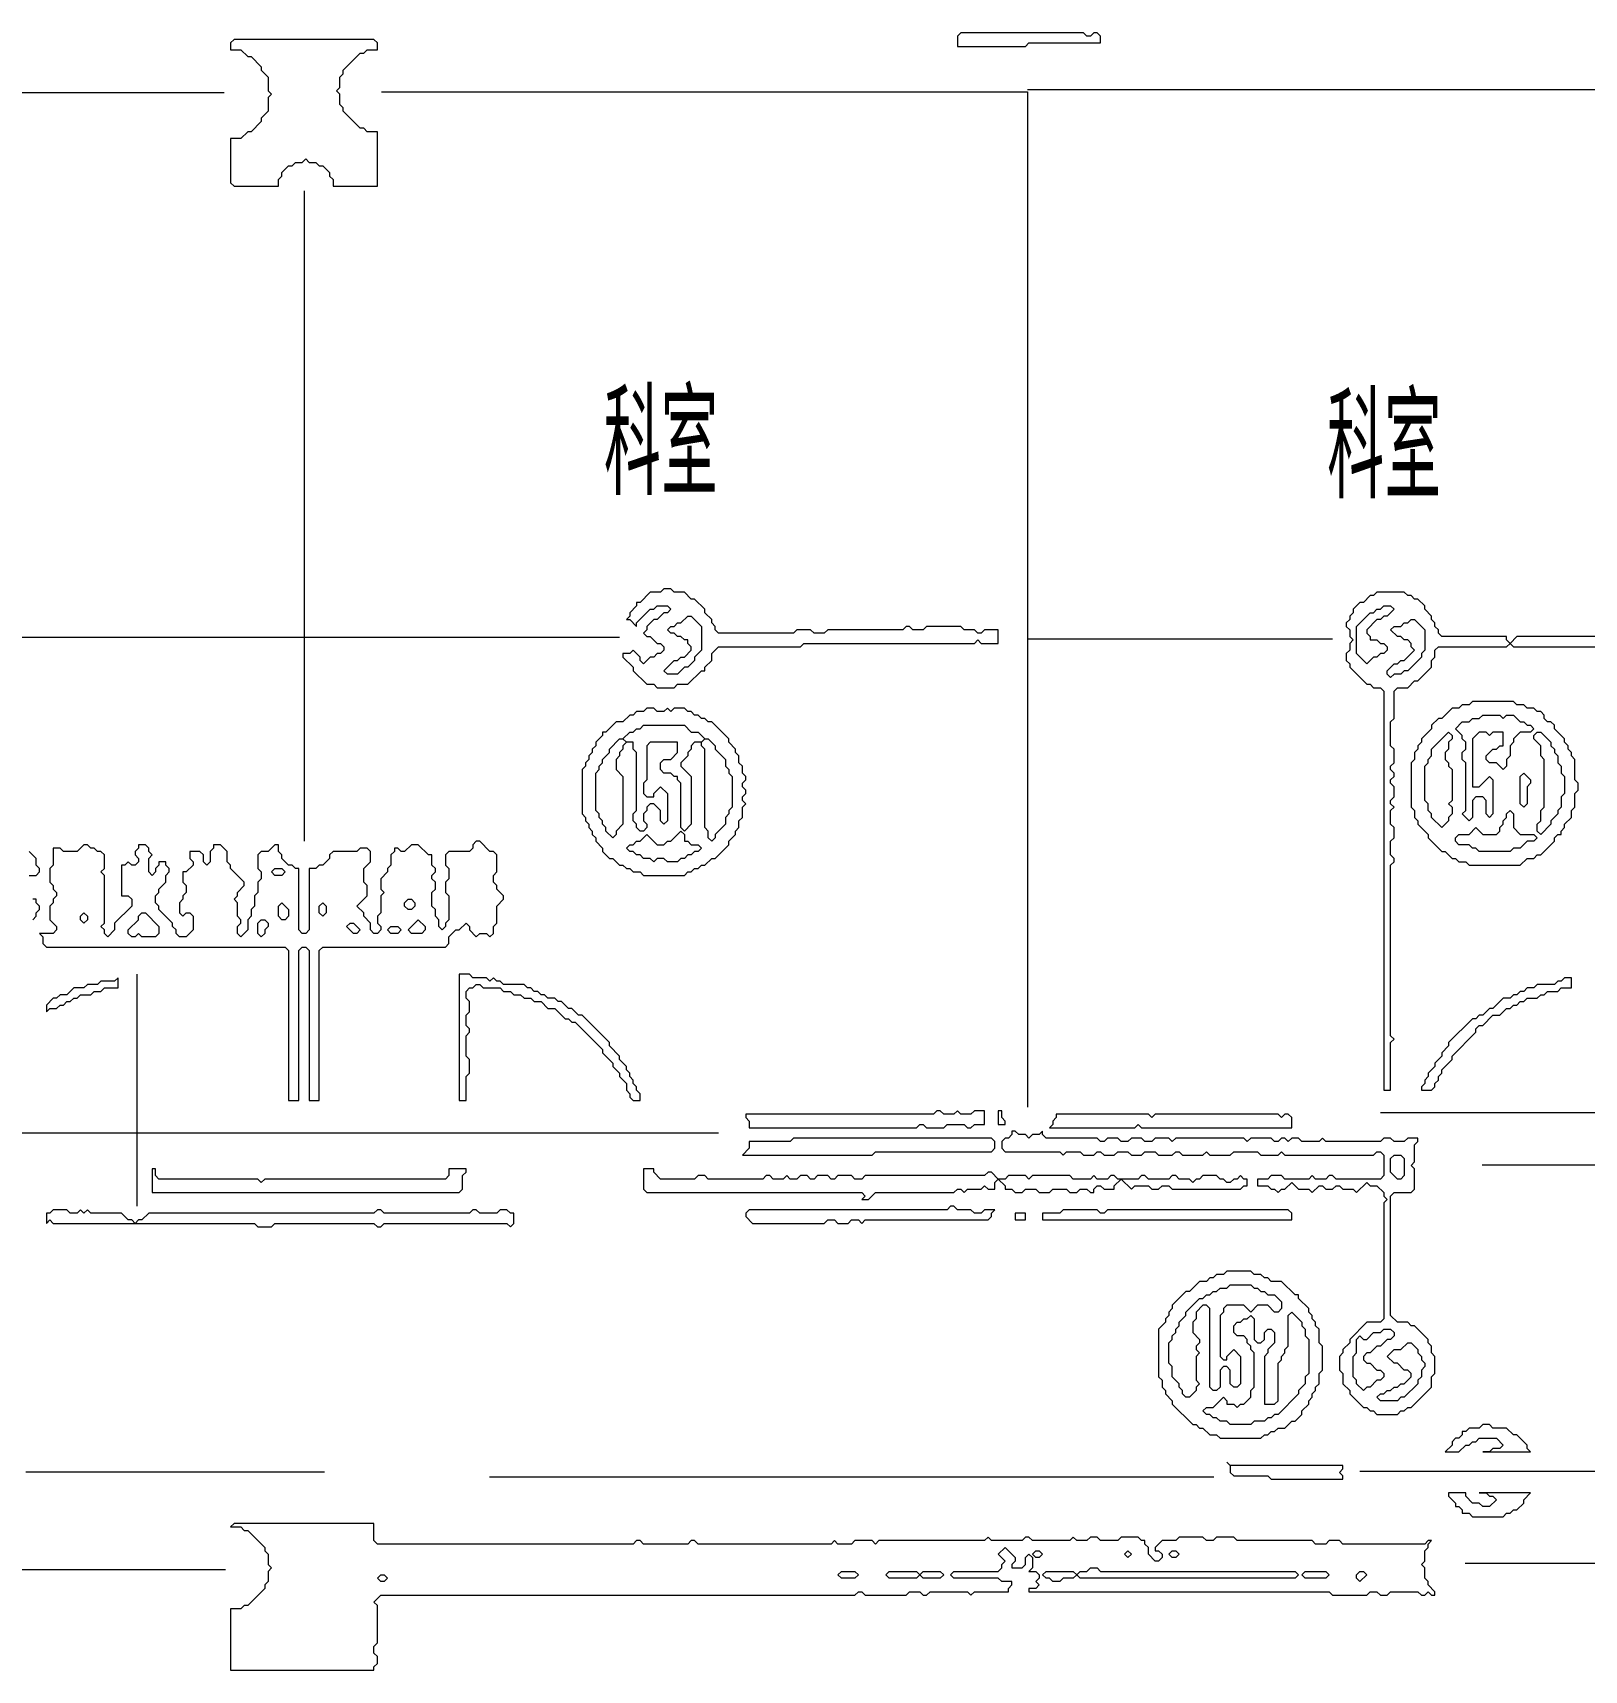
# Model space of a CAD drawing. Header units: millimetres. Extents: x 4 to 412, y 4 to 290.
# Drawn here: x 181.45 to 221.28, y 182.94 to 224.98 of the extents above; entities that cross this region are included whole.
import ezdxf

# ---------------------------------------------------------------- set-up
doc = ezdxf.new("R2010")
doc.units = ezdxf.units.MM
for name, color, linetype, lineweight in [('OCR_TEXT', 6, 'CONTINUOUS', 0), ('TRACE_STRAIGHT', 5, 'CONTINUOUS', 0), ('TRACE_TEXT_SYMBOL', 6, 'CONTINUOUS', 0)]:
    doc.layers.add(name, color=color, linetype=linetype, lineweight=lineweight)
doc.styles.add('wqy-unicode', font='wqy-unicode')

msp = doc.modelspace()

# ---------------------------------------------------------------- linework, layer by layer
at = {"layer": 'TRACE_STRAIGHT', "color": 5}
for p, q in [((153.152, 223.443), (186.364, 223.443)), ((190.406, 223.46), (206.99, 223.46)), ((206.99, 223.519), (242.274, 223.519)), ((206.99, 223.46), (206.99, 197.398)), ((188.422, 220.922), (188.422, 204.223)), ((180.235, 209.46), (196.517, 209.46)), ((206.99, 209.419), (214.82, 209.419)), ((184.125, 200.808), (184.125, 194.853)), ((216.046, 197.261), (231.109, 197.261)), ((155.974, 196.735), (199.056, 196.735)), ((218.66, 195.917), (251.062, 195.917)), ((181.277, 188.036), (188.942, 188.036)), ((193.178, 187.91), (211.769, 187.91)), ((215.52, 188.055), (240.32, 188.055)), ((165.191, 185.531), (186.402, 185.531)), ((218.22, 185.689), (242.195, 185.689))]:
    msp.add_line(p, q, dxfattribs=at)
at = {"layer": 'TRACE_TEXT_SYMBOL', "color": 6}
for points in [[(205.274, 224.978), (205.187, 224.891), (205.187, 224.628), (206.938, 224.628), (207.026, 224.716), (208.865, 224.716), (208.865, 224.891), (208.777, 224.978), (208.69, 224.978), (208.602, 224.891), (208.514, 224.891), (208.427, 224.978)], [(186.621, 224.803), (186.533, 224.716), (186.533, 224.541), (186.796, 224.541), (186.971, 224.365), (187.059, 224.365), (187.321, 224.103), (187.321, 224.015), (187.497, 223.84), (187.497, 223.49), (187.584, 223.402), (187.497, 223.315), (187.497, 222.964), (187.321, 222.789), (187.321, 222.701), (187.059, 222.439), (186.971, 222.439), (186.796, 222.264), (186.533, 222.264), (186.533, 221.125), (186.621, 221.038), (187.759, 221.038), (187.759, 221.213), (187.847, 221.3), (187.847, 221.388), (188.022, 221.563), (188.11, 221.563), (188.197, 221.651), (188.372, 221.651), (188.46, 221.738), (188.548, 221.651), (188.723, 221.651), (188.81, 221.563), (188.898, 221.563), (189.073, 221.388), (189.073, 221.3), (189.161, 221.213), (189.161, 221.038), (190.299, 221.038), (190.299, 222.439), (190.036, 222.439), (189.949, 222.526), (189.861, 222.526), (189.423, 222.964), (189.423, 223.052), (189.336, 223.139), (189.336, 223.402), (189.248, 223.49), (189.336, 223.577), (189.336, 223.84), (189.423, 223.928), (189.423, 224.015), (189.861, 224.453), (189.949, 224.453), (190.036, 224.541), (190.299, 224.541), (190.299, 224.716), (190.211, 224.803)], [(216.046, 210.178), (216.133, 210.266), (216.309, 210.266), (216.396, 210.178), (216.221, 210.003), (216.133, 210.003), (216.046, 209.916), (215.958, 209.916), (215.696, 209.653), (215.696, 209.565), (215.783, 209.478), (215.783, 209.39), (215.958, 209.39), (216.046, 209.303), (216.133, 209.303), (216.221, 209.215), (216.221, 209.127), (216.133, 209.04), (216.046, 209.04), (215.958, 208.952), (215.871, 208.952), (215.696, 208.777), (215.433, 209.04), (215.433, 209.74), (215.783, 210.091), (215.871, 210.091), (215.958, 210.178)], [(198.268, 210.003), (198.356, 210.003), (198.619, 209.74), (198.619, 209.127), (198.443, 208.952), (198.443, 208.865), (198.268, 208.69), (198.181, 208.69), (198.006, 208.514), (197.743, 208.514), (197.655, 208.602), (197.918, 208.865), (198.006, 208.865), (198.093, 208.952), (198.181, 208.952), (198.356, 209.127), (198.356, 209.215), (198.268, 209.303), (198.268, 209.39), (198.181, 209.39), (198.093, 209.478), (198.006, 209.478), (197.918, 209.565), (197.83, 209.565), (197.743, 209.653), (197.83, 209.74), (197.918, 209.74), (198.006, 209.828), (198.093, 209.828)], [(216.746, 209.828), (216.834, 209.916), (216.922, 209.916), (217.184, 209.653), (217.184, 209.127), (217.097, 209.04), (217.097, 208.952), (216.746, 208.602), (216.659, 208.602), (216.571, 208.514), (216.396, 208.514), (216.309, 208.427), (216.221, 208.514), (216.221, 208.602), (216.396, 208.777), (216.484, 208.777), (216.571, 208.865), (216.659, 208.865), (216.922, 209.127), (216.834, 209.215), (216.834, 209.303), (216.746, 209.39), (216.659, 209.39), (216.571, 209.478), (216.484, 209.478), (216.309, 209.653), (216.396, 209.74), (216.571, 209.74), (216.659, 209.828)], [(218.585, 207.376), (218.673, 207.464), (219.111, 207.464), (219.199, 207.376), (219.286, 207.464), (219.461, 207.464), (219.636, 207.288), (219.724, 207.288), (219.812, 207.201), (219.899, 207.201), (219.987, 207.113), (219.899, 207.026), (219.636, 207.026), (219.461, 206.851), (219.461, 206.763), (219.374, 206.675), (219.374, 206.413), (219.286, 206.325), (219.286, 206.15), (219.199, 206.062), (219.023, 206.238), (218.848, 206.238), (218.761, 206.325), (218.761, 206.413), (218.936, 206.588), (219.023, 206.588), (219.111, 206.675), (219.199, 206.675), (219.199, 207.026), (218.936, 207.026), (218.848, 206.938), (218.761, 207.026), (218.585, 207.026), (218.41, 206.851), (218.41, 205.624), (218.585, 205.624), (218.848, 205.887), (218.936, 205.8), (218.936, 204.924), (218.848, 204.836), (218.761, 204.924), (218.761, 205.274), (218.673, 205.362), (218.498, 205.362), (218.41, 205.274), (218.41, 204.836), (218.323, 204.749), (218.148, 204.924), (218.235, 205.011), (218.235, 206.238), (218.148, 206.325), (218.148, 206.5), (218.235, 206.588), (218.235, 206.763), (218.148, 206.851), (218.148, 206.938), (217.972, 207.113), (218.148, 207.288), (218.323, 207.288), (218.41, 207.376)], [(196.517, 206.851), (196.604, 206.851), (196.692, 206.763), (196.604, 206.675), (196.604, 206.588), (196.517, 206.5), (196.517, 206.413), (196.429, 206.325), (196.429, 206.062), (196.604, 205.887), (196.604, 204.661), (196.429, 204.486), (196.429, 204.398), (196.342, 204.311), (196.166, 204.486), (196.166, 204.574), (196.079, 204.661), (196.079, 204.749), (195.991, 204.836), (195.991, 204.924), (195.904, 205.011), (195.904, 205.975), (195.991, 206.062), (195.991, 206.15), (196.079, 206.238), (196.079, 206.325), (196.254, 206.5), (196.254, 206.588)], [(198.619, 206.763), (198.706, 206.851), (198.794, 206.851), (198.969, 206.675), (198.969, 206.588), (199.232, 206.325), (199.232, 206.15), (199.319, 206.062), (199.319, 205.975), (199.407, 205.887), (199.407, 205.099), (199.319, 205.011), (199.319, 204.924), (199.232, 204.836), (199.232, 204.661), (198.969, 204.398), (198.969, 204.311), (198.881, 204.223), (198.794, 204.311), (198.794, 204.486), (198.706, 204.574), (198.706, 206.588), (198.619, 206.675)], [(217.797, 207.026), (217.885, 206.938), (217.885, 206.851), (217.797, 206.763), (217.797, 206.588), (217.71, 206.5), (217.71, 206.325), (217.797, 206.238), (217.797, 206.15), (217.885, 206.062), (217.885, 205.274), (217.797, 205.187), (217.885, 205.099), (217.885, 204.924), (217.797, 204.836), (217.797, 204.749), (217.622, 204.574), (217.359, 204.836), (217.359, 204.924), (217.272, 205.011), (217.272, 205.187), (217.184, 205.274), (217.184, 206.15), (217.272, 206.238), (217.272, 206.325), (217.359, 206.413), (217.359, 206.588)], [(219.987, 206.938), (220.074, 207.026), (220.162, 207.026), (220.425, 206.763), (220.425, 206.675), (220.512, 206.588), (220.512, 206.5), (220.6, 206.413), (220.6, 206.238), (220.687, 206.15), (220.687, 205.975), (220.775, 205.887), (220.775, 205.449), (220.687, 205.362), (220.687, 205.099), (220.6, 205.011), (220.6, 204.924), (220.425, 204.749), (220.425, 204.661), (220.162, 204.398), (220.074, 204.486), (220.074, 204.661), (220.162, 204.749), (220.162, 205.011), (220.249, 205.099), (220.249, 206.325), (220.162, 206.413), (220.162, 206.675), (219.987, 206.851)], [(219.636, 205.887), (219.724, 205.975), (219.899, 205.8), (219.899, 205.712), (219.812, 205.624), (219.812, 205.187), (219.724, 205.099), (219.636, 205.187)], [(219.286, 204.924), (219.374, 205.011), (219.461, 204.924), (219.461, 204.574), (219.636, 204.398), (219.987, 204.398), (220.074, 204.311), (219.987, 204.223), (219.812, 204.223), (219.636, 204.048), (219.461, 204.048), (219.374, 203.961), (218.585, 203.961), (218.498, 204.048), (218.41, 204.048), (218.323, 204.136), (218.06, 204.136), (217.972, 204.223), (217.972, 204.311), (218.06, 204.398), (218.323, 204.398), (218.498, 204.574), (218.673, 204.398), (219.023, 204.398), (219.111, 204.486), (219.111, 204.574), (219.199, 204.661), (219.199, 204.749), (219.286, 204.836)], [(198.093, 204.486), (198.181, 204.398), (198.181, 204.223), (198.268, 204.223), (198.356, 204.136), (198.531, 204.136), (198.619, 204.048), (198.531, 203.961), (198.443, 203.961), (198.356, 203.873), (198.268, 203.873), (198.181, 203.785), (198.093, 203.785), (198.006, 203.698), (197.743, 203.698), (197.655, 203.785), (197.48, 203.785), (197.393, 203.698), (197.305, 203.785), (197.13, 203.785), (197.042, 203.873), (196.955, 203.873), (196.867, 203.961), (196.779, 203.961), (196.692, 204.048), (196.779, 204.136), (196.867, 204.136), (196.955, 204.223), (197.042, 204.223), (197.217, 204.398), (197.48, 204.136), (197.655, 204.136), (197.743, 204.223), (197.83, 204.223)], [(187.584, 203.435), (187.672, 203.523), (187.847, 203.523), (187.934, 203.435), (187.847, 203.348), (187.672, 203.348)], [(187.759, 202.559), (187.847, 202.647), (188.022, 202.472), (188.022, 202.297), (187.934, 202.209), (187.847, 202.209), (187.759, 202.297)], [(188.81, 202.559), (188.898, 202.647), (188.985, 202.559), (188.985, 202.384), (188.898, 202.297), (188.81, 202.384)], [(191, 202.647), (191.087, 202.735), (191.175, 202.735), (191.262, 202.647), (191.262, 202.559), (191.175, 202.472), (191.087, 202.472), (191, 202.559)], [(182.68, 202.297), (182.768, 202.384), (182.855, 202.297), (182.855, 202.209), (182.768, 202.122), (182.68, 202.209)], [(184.169, 202.297), (184.256, 202.384), (184.344, 202.384), (184.694, 202.034), (184.694, 201.859), (184.607, 201.771), (184.256, 201.771), (184.169, 201.859), (184.081, 201.771), (183.994, 201.771), (183.906, 201.859), (183.906, 201.946), (184.169, 202.209)], [(187.234, 202.122), (187.321, 202.209), (187.409, 202.209), (187.497, 202.122), (187.497, 202.034), (187.409, 201.946), (187.409, 201.859), (187.321, 201.771), (187.234, 201.859)], [(191.35, 202.209), (191.525, 202.034), (191.525, 201.946), (191.437, 201.859), (191.175, 201.859), (191.087, 201.946)], [(189.511, 202.034), (189.598, 202.122), (189.686, 202.122), (189.861, 201.946), (189.774, 201.859), (189.686, 201.859)], [(190.562, 201.946), (190.649, 202.034), (190.824, 202.034), (190.912, 201.946), (190.824, 201.859), (190.649, 201.859)], [(183.643, 200.72), (183.556, 200.633), (183.205, 200.633), (183.118, 200.545), (182.855, 200.545), (182.768, 200.458), (182.505, 200.458), (182.33, 200.282), (182.155, 200.282), (182.067, 200.195), (181.979, 200.195), (181.804, 200.02), (181.804, 199.845), (181.892, 199.932), (182.067, 199.932), (182.155, 200.02), (182.242, 200.02), (182.33, 200.107), (182.417, 200.107), (182.505, 200.195), (182.592, 200.195), (182.68, 200.282), (182.943, 200.282), (183.03, 200.37), (183.205, 200.37), (183.293, 200.458), (183.643, 200.458)], [(220.775, 200.72), (220.687, 200.633), (220.6, 200.633), (220.512, 200.545), (220.074, 200.545), (219.987, 200.458), (219.812, 200.458), (219.724, 200.37), (219.636, 200.37), (219.549, 200.282), (219.461, 200.282), (219.374, 200.195), (219.199, 200.195), (218.936, 199.932), (218.848, 199.932), (218.673, 199.757), (218.585, 199.757), (218.498, 199.669), (218.41, 199.669), (217.797, 199.056), (217.797, 198.969), (217.622, 198.794), (217.622, 198.706), (217.447, 198.531), (217.447, 198.443), (217.272, 198.268), (217.272, 198.181), (217.184, 198.093), (217.184, 198.006), (217.097, 197.918), (217.097, 197.83), (217.359, 197.83), (217.447, 197.918), (217.447, 198.006), (217.535, 198.093), (217.535, 198.181), (217.622, 198.268), (217.622, 198.356), (217.885, 198.619), (217.885, 198.706), (218.498, 199.319), (218.498, 199.407), (218.585, 199.494), (218.673, 199.494), (218.936, 199.757), (219.111, 199.757), (219.286, 199.932), (219.374, 199.932), (219.461, 200.02), (219.549, 200.02), (219.636, 200.107), (219.724, 200.107), (219.812, 200.195), (220.074, 200.195), (220.162, 200.282), (220.249, 200.282), (220.337, 200.37), (220.6, 200.37), (220.687, 200.458), (220.95, 200.458), (220.95, 200.72)], [(204.661, 197.305), (204.574, 197.217), (199.757, 197.217), (199.757, 197.13), (199.845, 197.042), (199.845, 196.867), (204.136, 196.867), (204.223, 196.955), (204.311, 196.955), (204.398, 196.867), (204.836, 196.867), (204.924, 196.955), (205.362, 196.955), (205.449, 196.867), (205.537, 196.867), (205.624, 196.955), (205.887, 196.955), (205.887, 197.305), (205.624, 197.305), (205.537, 197.217), (205.274, 197.217), (205.187, 197.305), (205.099, 197.217), (204.836, 197.217), (204.749, 197.305)], [(206.238, 197.305), (206.238, 196.955), (206.413, 196.955), (206.413, 197.042), (206.325, 197.13), (206.325, 197.305)], [(207.726, 197.217), (207.726, 197.13), (207.639, 197.042), (207.639, 196.955), (207.551, 196.867), (209.74, 196.867), (209.828, 196.955), (209.916, 196.867), (213.769, 196.867), (213.769, 197.13), (213.681, 197.217), (213.594, 197.217), (213.506, 197.13), (213.419, 197.217), (210.266, 197.217), (210.178, 197.13), (210.091, 197.217)], [(200.983, 196.604), (200.895, 196.517), (199.845, 196.517), (199.845, 196.342), (199.669, 196.166), (202.997, 196.166), (203.085, 196.254), (206.062, 196.254), (206.15, 196.342), (206.15, 196.517), (206.062, 196.604)], [(216.309, 196.079), (216.396, 196.166), (216.571, 196.166), (216.659, 196.079), (216.659, 195.641), (216.571, 195.553), (216.484, 195.553), (216.309, 195.729)], [(184.519, 195.816), (184.519, 195.203), (192.401, 195.203), (192.488, 195.291), (192.488, 195.641), (192.576, 195.729), (192.576, 195.816), (192.138, 195.816), (192.138, 195.641), (192.05, 195.553), (187.409, 195.553), (187.321, 195.466), (187.234, 195.553), (184.694, 195.553), (184.607, 195.641), (184.607, 195.816)], [(181.979, 194.765), (181.892, 194.678), (181.804, 194.678), (181.804, 194.415), (181.892, 194.503), (181.979, 194.415), (187.146, 194.415), (187.234, 194.327), (187.584, 194.327), (187.672, 194.415), (190.211, 194.415), (190.299, 194.327), (190.387, 194.327), (190.474, 194.415), (193.627, 194.415), (193.714, 194.327), (193.802, 194.415), (193.802, 194.678), (193.714, 194.678), (193.627, 194.765), (193.452, 194.765), (193.364, 194.678), (192.926, 194.678), (192.839, 194.765), (192.751, 194.765), (192.664, 194.678), (190.474, 194.678), (190.387, 194.765), (190.299, 194.765), (190.211, 194.678), (184.432, 194.678), (184.256, 194.503), (184.169, 194.503), (184.081, 194.415), (183.994, 194.503), (183.906, 194.503), (183.731, 194.678), (182.943, 194.678), (182.855, 194.765), (182.768, 194.678), (182.68, 194.765), (182.592, 194.678), (182.417, 194.678), (182.33, 194.765)], [(205.011, 194.853), (204.924, 194.765), (199.845, 194.765), (199.757, 194.678), (199.757, 194.59), (199.932, 194.415), (201.771, 194.415), (201.859, 194.503), (202.034, 194.503), (202.122, 194.415), (202.384, 194.415), (202.472, 194.503), (202.647, 194.503), (202.735, 194.415), (202.822, 194.503), (205.975, 194.503), (206.062, 194.59), (206.062, 194.678), (206.15, 194.765), (205.887, 194.765), (205.8, 194.678), (205.624, 194.678), (205.537, 194.765), (205.187, 194.765), (205.099, 194.853)], [(206.675, 194.678), (206.675, 194.503), (206.938, 194.503), (206.938, 194.678)], [(207.901, 194.765), (207.814, 194.678), (207.376, 194.678), (207.376, 194.503), (213.769, 194.503), (213.769, 194.678), (213.681, 194.765), (209.04, 194.765), (208.952, 194.678), (208.865, 194.678), (208.777, 194.765)], [(216.046, 191.613), (216.133, 191.7), (216.309, 191.7), (216.396, 191.613), (216.396, 191.525), (216.309, 191.437), (216.221, 191.437), (216.046, 191.262), (215.958, 191.262), (215.783, 191.087), (215.696, 191.087), (215.608, 191), (215.608, 190.912), (215.696, 190.824), (215.783, 190.824), (215.958, 190.649), (216.046, 190.649), (216.133, 190.562), (216.133, 190.474), (216.046, 190.387), (215.958, 190.387), (215.783, 190.211), (215.696, 190.211), (215.608, 190.124), (215.433, 190.299), (215.433, 190.387), (215.345, 190.474), (215.345, 191), (215.433, 191.087), (215.433, 191.437), (215.52, 191.525), (215.608, 191.437), (215.696, 191.437), (215.871, 191.613)], [(216.746, 191.35), (216.834, 191.35), (217.009, 191.175), (217.009, 191.087), (217.097, 191), (217.097, 190.912), (217.184, 190.824), (217.184, 190.737), (217.097, 190.649), (217.097, 190.474), (217.009, 190.387), (217.009, 190.299), (216.659, 189.949), (216.571, 189.949), (216.484, 189.861), (216.046, 189.861), (215.958, 189.949), (216.046, 190.036), (216.133, 190.036), (216.221, 190.124), (216.309, 190.124), (216.396, 190.211), (216.484, 190.211), (216.571, 190.299), (216.659, 190.299), (216.834, 190.474), (216.834, 190.562), (216.746, 190.649), (216.659, 190.649), (216.484, 190.824), (216.396, 190.824), (216.221, 191), (216.396, 191.175), (216.571, 191.175)], [(218.673, 189.248), (218.585, 189.161), (218.323, 189.161), (218.235, 189.073), (218.148, 189.073), (218.148, 188.985), (218.06, 188.898), (217.972, 188.898), (217.885, 188.81), (217.885, 188.723), (217.71, 188.548), (218.06, 188.548), (218.235, 188.723), (218.323, 188.723), (218.41, 188.81), (218.498, 188.81), (218.585, 188.898), (219.023, 188.898), (219.199, 188.723), (219.111, 188.635), (218.936, 188.635), (218.848, 188.548), (218.673, 188.548), (219.899, 188.548), (219.812, 188.635), (219.812, 188.723), (219.549, 188.985), (219.461, 188.985), (219.286, 189.161), (218.936, 189.161), (218.848, 189.248)], [(212.105, 188.285), (212.193, 188.197), (212.193, 188.022), (212.28, 187.934), (213.156, 187.934), (213.243, 187.847), (215.083, 187.847), (215.083, 187.934), (214.995, 188.022), (215.083, 188.11), (215.083, 188.197), (212.193, 188.197)], [(217.797, 187.497), (217.797, 187.409), (217.972, 187.234), (217.972, 187.146), (218.06, 187.146), (218.148, 187.059), (218.148, 186.971), (218.323, 186.971), (218.41, 186.884), (219.199, 186.884), (219.286, 186.971), (219.374, 186.971), (219.461, 187.059), (219.549, 187.059), (219.724, 187.234), (219.724, 187.321), (219.899, 187.497), (218.585, 187.497), (218.761, 187.497), (218.848, 187.409), (218.936, 187.409), (219.023, 187.321), (218.848, 187.146), (218.673, 187.146), (218.585, 187.234), (218.41, 187.234), (218.235, 187.409), (218.235, 187.497)], [(207.113, 185.92), (207.201, 186.008), (207.288, 186.008), (207.376, 185.92), (207.288, 185.833), (207.201, 185.833)], [(209.478, 185.92), (209.565, 186.008), (209.653, 185.92), (209.565, 185.833)], [(210.616, 185.92), (210.704, 186.008), (210.791, 186.008), (210.879, 185.92), (210.791, 185.833), (210.704, 185.833)], [(190.299, 185.307), (190.387, 185.395), (190.474, 185.395), (190.562, 185.307), (190.474, 185.22), (190.387, 185.22)], [(202.122, 185.395), (202.209, 185.482), (202.559, 185.482), (202.647, 185.395), (202.559, 185.307), (202.209, 185.307)], [(203.348, 185.395), (203.435, 185.482), (204.136, 185.482), (204.223, 185.395), (204.136, 185.307), (203.435, 185.307)], [(204.223, 185.395), (204.311, 185.482), (204.749, 185.482), (204.836, 185.395), (204.749, 185.307), (204.311, 185.307)], [(207.376, 185.395), (207.464, 185.482), (208.164, 185.482), (208.252, 185.395), (208.164, 185.307), (207.901, 185.307), (207.814, 185.22), (207.639, 185.22), (207.551, 185.307), (207.464, 185.307)], [(208.514, 185.482), (208.602, 185.57), (208.777, 185.57), (208.865, 185.482), (213.856, 185.482), (213.944, 185.395), (213.856, 185.307), (208.339, 185.307), (208.252, 185.395), (208.339, 185.482)], [(214.032, 185.395), (214.119, 185.482), (214.645, 185.482), (214.732, 185.395), (214.645, 185.307), (214.119, 185.307)], [(215.433, 185.395), (215.52, 185.482), (215.608, 185.482), (215.696, 185.395), (215.52, 185.22), (215.433, 185.307)]]:
    msp.add_lwpolyline(points, close=True, dxfattribs=at)
for points in [[(197.655, 210.704), (197.568, 210.616), (197.305, 210.616), (197.042, 210.354), (196.955, 210.354), (196.955, 210.266), (196.779, 210.091), (196.779, 210.003), (196.692, 209.916), (196.779, 209.916), (196.955, 209.74), (196.955, 209.828), (197.305, 210.178), (197.393, 210.178), (197.48, 210.266), (197.743, 210.266), (197.83, 210.178), (197.743, 210.091), (197.655, 210.091), (197.48, 209.916), (197.393, 209.916), (197.217, 209.74), (197.217, 209.653), (197.13, 209.565), (197.217, 209.478), (197.305, 209.478), (197.48, 209.303), (197.568, 209.303), (197.655, 209.215), (197.655, 209.127), (197.568, 209.04), (197.48, 209.04), (197.393, 208.952), (197.305, 208.952), (197.13, 208.777), (197.042, 208.865), (197.042, 208.952), (196.867, 209.127), (196.779, 209.04), (196.604, 209.04), (196.604, 208.952), (196.867, 208.69), (196.867, 208.602), (197.217, 208.252), (197.393, 208.252), (197.48, 208.164), (197.918, 208.164), (198.006, 208.252), (198.268, 208.252), (198.619, 208.602), (198.706, 208.602), (198.706, 208.69), (198.881, 208.865), (198.881, 209.04), (199.056, 209.215), (201.158, 209.215), (201.246, 209.303), (205.624, 209.303), (205.712, 209.39), (205.8, 209.303), (206.238, 209.303), (206.238, 209.653), (205.887, 209.653), (205.8, 209.565)], [(205.8, 209.565), (205.712, 209.565), (205.624, 209.653), (205.362, 209.653), (205.274, 209.74), (204.398, 209.74), (204.311, 209.653), (204.048, 209.653), (203.961, 209.74), (203.873, 209.74), (203.785, 209.653), (201.859, 209.653), (201.771, 209.565), (201.509, 209.565), (201.421, 209.653), (201.071, 209.653), (200.983, 209.565), (199.056, 209.565), (198.969, 209.653), (198.969, 209.74), (198.881, 209.828), (198.881, 209.916), (198.706, 210.091), (198.706, 210.178), (198.443, 210.441), (198.356, 210.441), (198.181, 210.616), (197.918, 210.616), (197.83, 210.704), (197.655, 210.704)], [(215.958, 210.616), (215.871, 210.529), (215.783, 210.529), (215.608, 210.354), (215.52, 210.354), (215.345, 210.178), (215.345, 210.091), (215.258, 210.003), (215.258, 209.916), (215.17, 209.828), (215.17, 209.74), (215.258, 209.653), (215.258, 209.478), (215.345, 209.39), (215.258, 209.303), (215.258, 209.127), (215.17, 209.04), (215.17, 208.865), (215.258, 208.777), (215.258, 208.69), (215.696, 208.252), (215.783, 208.252), (215.871, 208.164), (216.046, 208.164), (216.133, 208.077), (216.133, 197.83), (216.309, 197.83), (216.309, 199.056), (216.396, 199.144), (216.309, 199.232), (216.309, 203.61), (216.396, 203.698), (216.396, 203.785), (216.309, 203.873), (216.309, 204.223), (216.396, 204.311), (216.396, 204.574), (216.309, 204.661), (216.309, 205.011), (216.396, 205.099), (216.309, 205.187), (216.309, 205.274), (216.396, 205.362), (216.396, 205.624), (216.309, 205.712), (216.309, 205.8), (216.396, 205.887), (216.396, 205.975), (216.309, 206.062), (216.309, 206.15), (216.396, 206.238), (216.396, 206.588), (216.309, 206.675), (216.309, 207.288), (216.396, 207.376), (216.396, 208.077), (216.484, 208.164), (216.746, 208.164), (216.922, 208.339), (217.009, 208.339), (217.359, 208.69), (217.359, 208.865), (217.447, 208.952), (217.447, 209.127)], [(224.891, 209.478), (219.549, 209.478), (219.374, 209.303), (219.286, 209.39), (219.286, 209.478), (217.622, 209.478), (217.535, 209.565), (217.535, 209.653), (217.447, 209.74), (217.447, 209.828), (217.359, 209.916), (217.359, 210.003), (217.184, 210.178), (217.184, 210.266), (217.009, 210.441), (216.922, 210.441), (216.834, 210.529), (216.746, 210.529), (216.659, 210.616), (215.958, 210.616)], [(217.447, 209.127), (217.535, 209.215), (219.286, 209.215), (219.374, 209.303), (219.461, 209.215), (224.891, 209.215)], [(218.41, 207.814), (218.323, 207.726), (218.148, 207.726), (218.06, 207.639), (217.885, 207.639), (217.622, 207.376), (217.535, 207.376), (217.359, 207.201), (217.359, 207.113), (217.097, 206.851), (217.097, 206.763), (217.009, 206.675), (217.009, 206.588), (216.922, 206.5), (216.922, 206.325), (216.834, 206.238), (216.834, 205.099), (216.922, 205.011), (216.922, 204.836), (217.009, 204.749), (217.009, 204.661), (217.272, 204.398), (217.272, 204.311), (217.622, 203.961), (217.71, 203.961), (217.885, 203.785), (217.972, 203.785), (218.06, 203.698), (218.235, 203.698), (218.323, 203.61), (219.636, 203.61), (219.812, 203.785), (219.987, 203.785), (220.074, 203.873), (220.162, 203.873), (220.512, 204.223), (220.512, 204.311), (220.6, 204.398), (220.687, 204.398), (220.687, 204.486), (220.775, 204.574), (220.775, 204.661), (220.95, 204.836), (220.95, 205.011), (221.038, 205.099), (221.038, 205.449), (221.125, 205.537), (221.125, 205.712), (221.038, 205.8), (221.038, 206.325), (220.95, 206.413), (220.95, 206.5), (220.862, 206.588), (220.862, 206.675), (220.775, 206.763), (220.775, 206.851), (220.512, 207.113), (220.512, 207.201), (220.425, 207.288), (220.337, 207.288), (220.249, 207.376), (220.249, 207.464), (220.162, 207.551), (220.074, 207.551)], [(220.074, 207.551), (219.987, 207.639), (219.812, 207.639), (219.724, 207.726), (219.549, 207.726), (219.461, 207.814), (218.41, 207.814)], [(197.217, 207.639), (197.13, 207.551), (196.955, 207.551), (196.867, 207.464), (196.779, 207.464), (196.604, 207.288), (196.429, 207.288), (196.166, 207.026), (196.079, 207.026), (196.079, 206.938), (195.904, 206.763), (195.904, 206.675), (195.816, 206.588), (195.816, 206.5), (195.729, 206.413), (195.729, 206.325), (195.641, 206.238), (195.641, 206.15), (195.553, 206.062), (195.553, 204.924), (195.641, 204.836), (195.641, 204.749), (195.729, 204.661), (195.729, 204.574), (195.816, 204.486), (195.816, 204.398), (195.904, 204.311), (195.904, 204.223), (196.079, 204.048), (196.079, 203.961), (196.254, 203.785), (196.342, 203.785), (196.517, 203.61), (196.604, 203.61), (196.692, 203.523), (196.779, 203.523), (196.867, 203.435), (197.042, 203.435), (197.13, 203.348), (198.181, 203.348), (198.268, 203.435), (198.356, 203.435), (198.443, 203.523), (198.531, 203.523), (198.619, 203.61), (198.706, 203.61), (198.881, 203.785), (198.969, 203.785), (199.319, 204.136), (199.319, 204.223), (199.494, 204.398), (199.494, 204.486), (199.582, 204.574), (199.582, 204.749), (199.669, 204.836), (199.669, 205.099), (199.757, 205.187), (199.669, 205.274), (199.669, 205.362), (199.757, 205.449), (199.757, 205.537), (199.669, 205.624), (199.669, 205.712), (199.757, 205.8)], [(199.757, 205.8), (199.757, 205.887), (199.669, 205.975), (199.669, 206.15), (199.582, 206.238), (199.582, 206.413), (199.494, 206.5), (199.494, 206.588), (199.319, 206.763), (199.319, 206.851), (198.881, 207.288), (198.794, 207.288), (198.706, 207.376), (198.619, 207.376), (198.531, 207.464), (198.443, 207.464), (198.356, 207.551), (198.268, 207.551), (198.181, 207.639), (197.918, 207.639), (197.83, 207.551), (197.743, 207.639), (197.655, 207.551), (197.48, 207.551), (197.393, 207.639), (197.217, 207.639)], [(197.042, 207.113), (197.13, 207.201), (198.181, 207.201), (198.356, 207.026), (198.531, 207.026), (198.706, 206.851), (198.619, 206.763), (198.443, 206.763), (198.356, 206.675), (198.356, 206.588), (198.268, 206.5), (198.268, 206.413), (198.093, 206.238), (198.093, 206.15), (198.356, 205.887), (198.356, 204.661), (198.181, 204.486), (198.093, 204.574), (198.093, 205.712), (198.006, 205.8), (198.006, 205.887), (197.918, 205.887), (197.83, 205.975), (197.655, 205.975), (197.568, 206.062), (197.568, 206.238), (197.655, 206.325), (197.83, 206.325), (198.006, 206.5), (198.006, 206.763), (197.305, 206.763), (197.217, 206.675), (197.217, 205.8), (197.13, 205.712), (197.13, 205.449), (197.217, 205.362), (197.393, 205.362), (197.393, 205.449), (197.568, 205.624), (197.743, 205.449), (197.743, 204.749), (197.655, 204.661), (197.568, 204.749), (197.568, 205.011), (197.393, 205.187), (197.305, 205.187), (197.217, 205.099), (197.217, 205.011), (197.13, 204.924), (197.13, 204.749), (197.217, 204.661), (197.217, 204.574), (197.13, 204.486), (197.042, 204.486), (196.955, 204.574), (196.955, 204.661), (196.867, 204.749), (196.867, 204.924), (196.955, 205.011), (196.955, 206.5), (196.867, 206.588), (196.867, 206.763), (196.692, 206.763), (196.604, 206.851)], [(196.604, 206.851), (196.779, 207.026), (196.867, 207.026), (196.955, 207.113), (197.042, 207.113)], [(181.366, 203.348), (181.542, 203.348), (181.629, 203.435), (181.629, 203.523), (181.542, 203.61), (181.542, 203.785), (181.366, 203.961)], [(183.556, 201.946), (183.381, 201.771), (183.293, 201.859), (183.293, 201.946), (183.205, 202.034), (183.293, 202.122), (183.293, 203.348), (183.205, 203.435), (183.293, 203.523), (183.293, 203.873), (183.205, 203.961), (183.118, 203.961), (183.03, 204.048), (182.943, 204.048), (182.855, 204.136), (182.768, 204.136), (182.592, 203.961), (182.242, 203.961), (182.155, 204.048), (181.979, 204.048), (181.979, 203.61), (181.892, 203.523), (181.892, 203.172), (181.979, 203.085), (181.979, 202.997), (182.067, 202.91), (182.067, 202.822), (181.979, 202.735), (181.979, 202.647), (181.892, 202.559), (181.892, 202.209), (182.067, 202.034), (182.067, 201.946), (181.979, 201.859), (181.629, 201.859), (181.717, 201.771), (181.717, 201.596), (181.804, 201.509), (187.934, 201.509), (188.022, 201.421), (188.022, 197.568), (188.285, 197.568), (188.285, 201.421), (188.372, 201.509), (188.46, 201.509), (188.548, 201.421), (188.548, 197.568), (188.81, 197.568), (188.81, 201.421), (188.898, 201.509), (192.05, 201.509), (192.138, 201.596), (192.138, 201.771), (192.313, 201.946), (192.401, 201.946), (192.576, 202.122), (192.664, 202.034), (192.664, 201.946), (192.839, 201.771), (192.926, 201.859), (193.101, 201.859), (193.189, 201.771), (193.277, 201.859), (193.277, 202.034)], [(185.482, 203.961), (185.482, 203.785), (185.57, 203.698), (185.57, 203.61), (185.395, 203.435), (185.307, 203.435), (185.307, 203.172), (185.395, 203.085), (185.395, 202.91), (185.307, 202.822), (185.307, 202.735), (185.22, 202.647), (185.22, 202.384), (185.307, 202.297), (185.395, 202.384), (185.482, 202.384), (185.57, 202.297), (185.57, 201.946), (185.395, 201.771), (185.22, 201.771), (185.132, 201.859), (185.132, 201.946), (185.045, 202.034), (185.045, 202.122), (184.694, 202.472), (184.694, 202.559), (184.607, 202.647), (184.607, 202.822), (184.694, 202.91), (184.694, 202.997), (184.869, 203.172), (184.869, 203.348), (184.957, 203.435), (184.957, 203.523), (184.869, 203.61), (184.869, 203.698), (184.694, 203.698), (184.694, 203.61), (184.607, 203.523), (184.607, 203.435), (184.519, 203.348), (184.432, 203.435), (184.432, 203.785), (184.519, 203.873), (184.432, 203.961), (184.432, 204.048), (184.344, 204.136), (184.169, 204.136), (184.169, 204.048), (184.081, 203.961), (184.081, 203.873), (184.169, 203.785), (184.169, 203.698), (184.081, 203.61), (183.994, 203.61), (183.906, 203.698), (183.818, 203.61), (183.731, 203.61), (183.731, 202.822), (183.906, 202.822), (183.994, 202.735), (183.994, 202.559), (183.556, 202.122), (183.556, 201.946)], [(190.124, 203.961), (190.036, 204.048), (189.861, 204.048), (189.774, 203.961), (189.161, 203.961), (189.073, 203.873), (189.073, 203.785), (188.898, 203.61), (188.81, 203.61), (188.723, 203.523), (188.548, 203.523), (188.548, 201.946), (188.46, 201.859), (188.372, 201.859), (188.285, 201.946), (188.285, 203.523), (188.197, 203.523), (188.11, 203.61), (188.022, 203.61), (187.847, 203.785), (187.847, 203.873), (187.759, 203.961), (187.759, 204.136), (187.672, 204.136), (187.497, 203.961), (187.321, 203.961), (187.234, 203.873), (187.234, 203.523), (187.321, 203.435), (187.321, 203.26), (187.234, 203.172), (187.234, 202.91), (187.146, 202.822), (187.146, 202.559), (187.059, 202.472), (187.059, 202.297), (186.971, 202.209), (186.971, 201.946), (186.796, 201.771), (186.708, 201.859), (186.708, 202.034), (186.796, 202.122), (186.796, 202.209), (186.708, 202.297), (186.708, 202.647), (186.621, 202.735), (186.708, 202.822), (186.708, 202.91), (186.884, 203.085), (186.884, 203.172), (186.533, 203.523), (186.533, 203.61), (186.446, 203.698), (186.446, 203.961), (186.271, 204.136), (186.095, 204.136), (186.095, 204.048), (186.008, 203.961), (186.008, 203.698), (185.92, 203.61), (185.833, 203.698), (185.833, 203.873), (185.745, 203.961), (185.482, 203.961)], [(192.839, 204.223), (192.751, 204.136), (192.751, 204.048), (192.664, 203.961), (192.138, 203.961), (192.05, 203.873), (192.05, 203.61), (192.138, 203.523), (192.138, 203.26), (192.05, 203.172), (192.05, 202.91), (192.138, 202.822), (192.138, 202.209), (192.05, 202.122), (192.05, 202.034), (191.963, 201.946), (191.875, 202.034), (191.875, 202.209), (191.788, 202.297), (191.788, 202.472), (191.7, 202.559), (191.7, 202.91), (191.788, 202.997), (191.788, 203.172), (191.7, 203.26), (191.7, 203.348), (191.788, 203.435), (191.788, 203.523), (191.7, 203.61), (191.7, 203.873), (191.613, 203.873), (191.35, 204.136), (191.175, 204.136), (191, 203.961), (190.912, 203.961), (190.824, 204.048), (190.737, 204.048), (190.737, 203.961), (190.649, 203.873), (190.649, 203.61), (190.562, 203.523), (190.562, 203.435), (190.387, 203.26), (190.387, 202.997), (190.474, 202.91), (190.387, 202.822), (190.387, 202.384), (190.299, 202.297), (190.299, 202.122), (190.387, 202.034), (190.387, 201.946), (190.299, 201.859), (190.211, 201.859), (190.124, 201.946), (190.124, 202.122), (189.949, 202.297), (189.949, 202.384), (189.774, 202.559), (190.036, 202.822), (190.036, 203.085), (189.949, 203.172), (189.949, 203.523), (190.124, 203.698), (190.124, 203.961)], [(193.277, 202.034), (193.364, 202.122), (193.364, 202.559), (193.539, 202.735), (193.539, 202.822), (193.364, 202.997), (193.364, 203.085), (193.277, 203.172), (193.277, 203.348), (193.364, 203.435), (193.364, 203.873), (193.277, 203.961), (193.189, 203.961), (192.926, 204.223), (192.839, 204.223)], [(181.454, 202.209), (181.542, 202.297), (181.542, 202.384), (181.629, 202.472), (181.629, 202.559), (181.542, 202.647), (181.542, 202.735), (181.454, 202.735)], [(192.401, 200.808), (192.401, 197.568), (192.576, 197.568), (192.576, 198.181), (192.664, 198.268), (192.664, 198.619), (192.576, 198.706), (192.576, 199.232), (192.664, 199.319), (192.664, 199.407), (192.576, 199.494), (192.576, 199.757), (192.664, 199.845), (192.664, 200.107), (192.576, 200.195), (192.576, 200.37), (192.664, 200.458), (192.751, 200.458), (192.839, 200.545), (192.926, 200.545), (193.014, 200.458), (193.452, 200.458), (193.539, 200.37), (193.714, 200.37), (193.802, 200.282), (193.977, 200.282), (194.065, 200.195), (194.24, 200.195), (194.327, 200.107), (194.503, 200.107), (194.678, 199.932), (194.853, 199.932), (195.116, 199.669), (195.203, 199.669), (195.291, 199.582), (195.378, 199.582), (196.079, 198.881), (196.079, 198.794), (196.342, 198.531), (196.342, 198.443), (196.517, 198.268), (196.517, 198.181), (196.692, 198.006), (196.692, 197.83), (196.779, 197.743), (196.779, 197.655), (196.867, 197.568), (197.042, 197.568), (197.042, 197.743), (196.955, 197.83), (196.955, 197.918), (196.867, 198.006), (196.867, 198.093), (196.779, 198.181), (196.779, 198.268), (196.692, 198.356), (196.692, 198.443), (196.517, 198.619), (196.517, 198.706), (196.254, 198.969), (196.254, 199.056), (195.553, 199.757), (195.466, 199.757), (195.291, 199.932)], [(195.291, 199.932), (195.203, 199.932), (195.028, 200.107), (194.94, 200.107), (194.853, 200.195), (194.678, 200.195), (194.59, 200.282), (194.503, 200.282), (194.415, 200.37), (194.327, 200.37), (194.24, 200.458), (194.152, 200.458), (194.065, 200.545), (193.539, 200.545), (193.452, 200.633), (193.364, 200.633), (193.277, 200.72), (193.189, 200.633), (193.101, 200.72), (192.751, 200.72), (192.664, 200.808), (192.401, 200.808)], [(206.588, 196.779), (206.588, 196.692), (206.5, 196.604), (206.413, 196.604), (206.325, 196.517), (206.325, 196.342), (206.413, 196.254), (207.814, 196.254), (207.901, 196.166), (207.989, 196.254), (208.339, 196.254), (208.427, 196.166), (208.69, 196.166), (208.777, 196.254), (208.865, 196.254), (208.952, 196.166), (209.215, 196.166), (209.303, 196.254), (209.565, 196.254), (209.653, 196.166), (209.916, 196.166), (210.003, 196.254), (210.266, 196.254), (210.354, 196.166), (210.704, 196.166), (210.791, 196.254), (210.879, 196.254), (210.967, 196.166), (211.492, 196.166), (211.58, 196.254), (211.667, 196.166), (212.193, 196.166), (212.28, 196.254), (212.893, 196.254), (212.981, 196.166), (213.419, 196.166), (213.506, 196.254), (213.594, 196.166), (215.871, 196.166), (215.958, 196.254), (216.046, 196.254), (216.133, 196.166), (216.133, 195.641), (216.046, 195.553), (214.907, 195.553), (214.82, 195.641), (214.732, 195.641), (214.645, 195.553), (214.382, 195.553), (214.294, 195.641), (214.207, 195.553), (213.594, 195.553), (213.506, 195.641), (213.243, 195.641), (213.156, 195.553), (212.893, 195.553), (212.893, 195.378), (213.156, 195.378), (213.243, 195.291), (213.331, 195.291), (213.419, 195.203), (213.506, 195.291), (213.594, 195.291), (213.769, 195.466)], [(216.922, 196.429), (217.009, 196.517), (217.009, 196.604), (216.746, 196.604), (216.659, 196.517), (216.396, 196.517), (216.309, 196.604), (216.133, 196.604), (216.046, 196.517), (214.645, 196.517), (214.557, 196.604), (214.47, 196.517), (214.032, 196.517), (213.944, 196.604), (213.769, 196.604), (213.681, 196.517), (213.594, 196.604), (213.506, 196.604), (213.419, 196.517), (213.331, 196.517), (213.243, 196.604), (212.718, 196.604), (212.63, 196.517), (212.543, 196.604), (210.791, 196.604), (210.704, 196.517), (210.616, 196.604), (210.266, 196.604), (210.178, 196.517), (210.003, 196.517), (209.916, 196.604), (209.653, 196.604), (209.565, 196.517), (209.39, 196.517), (209.303, 196.604), (209.04, 196.604), (208.952, 196.517), (208.865, 196.517), (208.777, 196.604), (207.464, 196.604), (207.376, 196.692), (207.376, 196.779), (207.288, 196.692), (207.113, 196.692), (207.026, 196.604), (206.938, 196.692), (206.763, 196.692), (206.675, 196.779), (206.588, 196.779)], [(213.769, 195.466), (213.944, 195.291), (214.207, 195.291), (214.294, 195.203), (214.47, 195.378), (214.557, 195.378), (214.645, 195.291), (214.82, 195.291), (214.907, 195.378), (214.995, 195.378), (215.083, 195.291), (215.345, 195.291), (215.433, 195.203), (215.696, 195.466), (215.783, 195.378), (215.958, 195.378), (216.133, 195.203), (216.133, 195.116), (216.221, 195.028), (216.133, 194.94), (216.133, 191.963), (216.046, 191.875), (215.696, 191.875), (215.258, 191.437), (215.258, 191.35), (215.083, 191.175), (215.083, 191.087), (214.995, 191), (214.995, 190.649), (215.083, 190.562), (215.083, 190.299), (215.258, 190.124), (215.258, 190.036), (215.608, 189.686), (215.696, 189.686), (215.783, 189.598), (215.871, 189.598), (215.958, 189.511), (216.484, 189.511), (216.571, 189.598), (216.659, 189.598), (216.746, 189.686), (216.834, 189.686), (217.359, 190.211), (217.359, 190.474), (217.447, 190.562), (217.447, 191), (217.359, 191.087), (217.359, 191.262), (217.272, 191.35), (217.272, 191.437), (216.922, 191.788), (216.834, 191.788), (216.746, 191.875), (216.484, 191.875), (216.309, 192.05), (216.309, 195.116), (216.396, 195.203), (216.834, 195.203), (216.922, 195.291), (216.922, 195.816), (216.834, 195.904), (216.922, 195.991), (216.922, 196.429)], [(197.13, 195.816), (197.13, 195.291), (197.217, 195.203), (202.735, 195.203), (202.822, 195.116), (202.735, 195.028), (202.91, 195.028), (203.085, 195.203), (205.099, 195.203), (205.187, 195.291), (205.274, 195.291), (205.362, 195.203), (205.449, 195.291), (205.8, 195.291), (205.887, 195.378), (205.975, 195.291), (206.15, 195.291), (206.15, 195.466), (206.238, 195.553), (206.413, 195.378), (206.413, 195.291), (206.588, 195.291), (206.675, 195.203), (206.851, 195.203), (206.938, 195.291), (207.201, 195.291), (207.288, 195.203), (207.551, 195.203), (207.639, 195.291), (207.989, 195.291), (208.077, 195.203), (208.252, 195.203), (208.339, 195.291), (208.514, 195.291), (208.602, 195.203), (208.69, 195.203), (208.69, 195.291), (208.777, 195.378), (208.865, 195.378), (208.952, 195.291), (209.215, 195.291), (209.215, 195.378), (209.39, 195.553), (209.653, 195.291), (209.74, 195.378), (210.091, 195.378), (210.178, 195.291), (210.354, 195.291), (210.441, 195.378), (210.616, 195.378), (210.704, 195.291), (212.455, 195.291), (212.543, 195.378), (212.63, 195.378), (212.63, 195.553), (212.543, 195.553), (212.455, 195.641), (212.368, 195.553), (212.28, 195.553), (212.193, 195.466), (212.105, 195.466), (212.017, 195.553), (211.93, 195.553), (211.842, 195.641)], [(211.842, 195.641), (211.492, 195.641), (211.404, 195.553), (211.317, 195.553), (211.229, 195.466), (211.142, 195.553), (210.879, 195.553), (210.791, 195.641), (210.704, 195.641), (210.616, 195.553), (210.091, 195.553), (210.003, 195.641), (209.916, 195.641), (209.828, 195.553), (209.303, 195.553), (209.215, 195.641), (209.127, 195.641), (209.04, 195.553), (208.777, 195.553), (208.69, 195.641), (208.602, 195.553), (208.164, 195.553), (208.077, 195.641), (207.113, 195.641), (207.026, 195.553), (206.938, 195.641), (206.5, 195.641), (206.413, 195.553), (206.238, 195.553), (206.062, 195.729), (205.975, 195.729), (205.887, 195.641), (202.822, 195.641), (202.735, 195.553), (202.559, 195.553), (202.472, 195.641), (202.122, 195.641), (202.034, 195.553), (201.946, 195.553), (201.859, 195.641), (201.596, 195.641), (201.509, 195.553), (201.421, 195.553), (201.333, 195.641), (201.158, 195.641), (201.071, 195.553), (200.895, 195.553), (200.808, 195.641), (200.72, 195.553), (200.458, 195.553), (200.37, 195.641), (200.282, 195.641), (200.195, 195.553), (198.794, 195.553), (198.706, 195.641), (198.531, 195.641), (198.443, 195.553), (197.568, 195.553), (197.393, 195.729), (197.393, 195.816), (197.13, 195.816)], [(212.105, 193.189), (212.017, 193.101), (211.842, 193.101), (211.755, 193.014), (211.667, 193.014), (211.58, 192.926), (211.404, 192.926), (211.142, 192.664), (211.054, 192.664), (210.704, 192.313), (210.704, 192.226), (210.616, 192.138), (210.616, 192.05), (210.529, 191.963), (210.529, 191.875), (210.354, 191.7), (210.354, 190.474), (210.441, 190.387), (210.441, 190.211), (210.529, 190.124), (210.529, 190.036), (210.704, 189.861), (210.704, 189.774), (211.229, 189.248), (211.317, 189.248), (211.404, 189.161), (211.492, 189.161), (211.667, 188.985), (211.842, 188.985), (211.93, 188.898), (212.981, 188.898), (213.068, 188.985), (213.156, 188.985), (213.243, 189.073), (213.331, 189.073), (213.419, 189.161), (213.594, 189.161), (213.769, 189.336), (213.856, 189.336), (214.032, 189.511), (214.032, 189.598), (214.207, 189.774), (214.207, 189.861), (214.294, 189.949), (214.294, 190.036), (214.382, 190.124), (214.382, 190.211), (214.47, 190.299), (214.47, 190.562), (214.557, 190.649), (214.557, 191.262), (214.47, 191.35), (214.47, 191.7), (214.382, 191.788), (214.382, 191.875), (214.294, 191.963), (214.294, 192.05), (214.207, 192.138), (214.207, 192.226), (213.944, 192.488), (213.944, 192.576), (213.856, 192.576), (213.506, 192.926), (213.243, 192.926)], [(213.243, 192.926), (213.156, 193.014), (213.068, 193.014), (212.981, 193.101), (212.806, 193.101), (212.718, 193.189), (212.105, 193.189)], [(210.704, 190.737), (210.616, 190.824), (210.616, 191.35), (210.704, 191.437), (210.704, 191.525), (210.791, 191.613), (210.791, 191.7), (210.879, 191.788), (210.879, 191.875), (211.054, 192.05), (211.054, 192.138), (211.404, 192.488), (211.492, 192.488), (211.58, 192.576), (211.667, 192.576), (211.755, 192.664), (211.842, 192.664), (211.93, 192.751), (212.105, 192.751)], [(212.105, 192.751), (212.193, 192.839), (212.718, 192.839), (212.806, 192.751), (212.893, 192.751), (212.981, 192.664), (213.068, 192.664), (213.156, 192.576), (213.331, 192.576), (213.506, 192.401), (213.506, 192.226), (213.419, 192.138), (213.331, 192.138), (213.156, 192.313), (212.893, 192.313), (212.718, 192.138), (212.543, 192.313), (212.105, 192.313), (212.017, 192.226), (212.017, 192.138), (211.93, 192.05), (211.93, 191), (212.017, 190.912), (212.105, 190.912), (212.105, 191), (212.28, 191.175), (212.455, 191), (212.455, 190.299), (212.368, 190.211), (212.28, 190.211), (212.193, 190.299), (212.193, 190.649), (212.105, 190.737), (212.017, 190.737), (211.93, 190.649), (211.93, 190.211), (211.842, 190.124), (211.755, 190.124), (211.667, 190.211), (211.667, 192.226), (211.58, 192.313), (211.492, 192.313), (211.317, 192.138), (211.317, 191.963), (211.229, 191.875), (211.229, 191.613), (211.404, 191.437), (211.404, 191.35), (211.317, 191.262), (211.317, 191.175), (211.404, 191.087), (211.317, 191), (211.317, 190.387), (211.404, 190.299), (211.317, 190.211), (211.317, 190.124), (211.142, 189.949), (211.054, 189.949), (210.967, 190.036), (210.967, 190.124), (210.879, 190.211), (210.879, 190.299), (210.704, 190.474), (210.704, 190.737)], [(213.681, 192.05), (213.769, 192.138), (214.032, 191.875), (214.032, 191.788), (214.119, 191.7), (214.119, 191.525), (214.207, 191.437), (214.207, 190.562), (214.119, 190.474), (214.119, 190.299), (213.944, 190.124), (213.944, 190.036), (213.419, 189.511), (213.331, 189.511), (213.243, 189.423), (213.156, 189.423), (213.068, 189.336), (212.806, 189.336), (212.718, 189.248), (212.193, 189.248), (212.105, 189.336), (211.93, 189.336), (211.842, 189.423), (211.755, 189.423), (211.667, 189.511), (211.58, 189.511), (211.492, 189.598), (211.58, 189.686), (211.755, 189.686), (212.017, 189.949), (212.105, 189.861), (212.105, 189.774), (212.28, 189.774), (212.368, 189.686), (212.455, 189.774), (212.543, 189.774), (212.718, 189.949), (212.718, 190.124), (212.806, 190.211), (212.806, 191.087), (212.718, 191.175), (212.718, 191.262), (212.63, 191.35), (212.63, 191.437), (212.543, 191.525), (212.368, 191.525), (212.28, 191.613), (212.28, 191.788), (212.368, 191.875), (212.455, 191.875), (212.543, 191.963), (212.63, 191.963), (212.718, 192.05), (212.806, 191.963), (212.806, 191.437), (212.893, 191.35), (212.981, 191.35), (213.068, 191.437), (213.068, 191.613), (213.156, 191.7), (213.243, 191.7), (213.331, 191.613), (213.331, 191.35), (213.156, 191.175)], [(213.156, 191.175), (213.156, 191.087), (213.068, 191), (213.068, 189.774), (213.331, 189.774), (213.419, 189.861), (213.419, 190.824), (213.506, 190.912), (213.506, 191), (213.594, 191.087), (213.594, 191.175), (213.681, 191.262), (213.681, 192.05)], [(186.621, 186.708), (186.533, 186.621), (186.796, 186.621), (186.884, 186.533), (186.971, 186.533), (187.409, 186.095), (187.409, 186.008), (187.497, 185.92), (187.497, 185.658), (187.584, 185.57), (187.497, 185.482), (187.497, 185.22), (187.409, 185.132), (187.409, 185.045), (186.971, 184.607), (186.884, 184.607), (186.796, 184.519), (186.533, 184.519), (186.533, 182.943), (190.211, 182.943), (190.211, 183.03), (190.299, 183.118), (190.299, 183.293), (190.211, 183.381), (190.211, 183.556), (190.299, 183.643), (190.299, 184.607), (190.211, 184.694), (190.387, 184.869), (202.559, 184.869), (202.647, 184.957), (202.735, 184.957), (202.822, 184.869), (203.873, 184.869), (203.961, 184.957), (204.223, 184.957), (204.311, 184.869), (204.398, 184.869), (204.486, 184.957), (205.449, 184.957), (205.537, 184.869), (205.624, 184.957), (206.5, 184.957), (206.5, 185.045), (206.588, 185.132), (206.588, 185.22), (206.325, 185.22), (206.238, 185.307), (205.099, 185.307), (205.011, 185.395), (205.099, 185.482), (206.238, 185.482), (206.325, 185.57), (206.325, 185.658), (206.413, 185.745), (206.238, 185.92), (206.413, 186.095), (206.675, 185.833), (206.675, 185.745), (206.588, 185.658), (206.588, 185.57), (206.851, 185.57), (206.938, 185.658), (206.938, 185.833)], [(210.091, 186.095), (210.003, 186.183), (210.003, 186.271), (209.916, 186.271), (209.828, 186.358), (209.39, 186.358), (209.303, 186.271), (208.865, 186.271), (208.777, 186.358), (208.602, 186.358), (208.514, 186.271), (208.252, 186.271), (208.164, 186.358), (208.077, 186.271), (207.113, 186.271), (207.026, 186.358), (206.938, 186.358), (206.851, 186.271), (206.062, 186.271), (205.975, 186.358), (205.887, 186.271), (203.172, 186.271), (203.085, 186.183), (202.997, 186.271), (202.559, 186.271), (202.472, 186.183), (202.122, 186.183), (202.034, 186.271), (201.946, 186.183), (198.531, 186.183), (198.443, 186.271), (198.356, 186.271), (198.268, 186.183), (197.13, 186.183), (197.042, 186.271), (196.955, 186.271), (196.867, 186.183), (190.299, 186.183), (190.211, 186.271), (190.211, 186.708), (186.621, 186.708)], [(206.938, 185.833), (207.026, 185.92), (207.113, 185.833), (207.113, 185.57), (207.026, 185.482), (207.201, 185.482), (207.288, 185.395), (207.288, 185.307), (207.201, 185.22), (207.288, 185.132), (207.201, 185.045), (207.026, 185.045), (207.026, 184.957), (214.732, 184.957), (214.82, 184.869), (215.696, 184.869), (215.783, 184.957), (215.958, 184.957), (216.046, 184.869), (216.221, 184.869), (216.309, 184.957), (217.009, 184.957), (217.097, 184.869), (217.184, 184.869), (217.272, 184.957), (217.359, 184.869), (217.447, 184.869), (217.447, 184.957), (217.272, 185.132), (217.272, 185.22), (217.184, 185.307), (217.184, 185.57), (217.097, 185.658), (217.184, 185.745), (217.184, 186.008), (217.272, 186.095), (217.272, 186.183), (217.359, 186.271), (217.272, 186.271), (217.184, 186.183), (215.083, 186.183), (214.995, 186.271), (214.732, 186.271), (214.645, 186.183), (214.382, 186.183), (214.294, 186.271), (212.368, 186.271), (212.28, 186.358), (211.842, 186.358), (211.755, 186.271), (211.58, 186.271), (211.492, 186.358), (210.879, 186.358), (210.791, 186.271), (210.441, 186.271), (210.266, 186.095), (210.266, 186.008), (210.354, 186.008), (210.441, 185.92), (210.441, 185.833), (210.354, 185.745), (210.266, 185.745), (210.091, 185.92), (210.091, 186.095)]]:
    msp.add_lwpolyline(points, dxfattribs=at)

# ---------------------------------------------------------------- texts
at = {"layer": 'OCR_TEXT', "color": 6, "style": 'wqy-unicode', "width": 0.461916}
for p in [(196.114, 213.36), (214.68, 213.272)]:
    msp.add_text('科室', height=2.3225, dxfattribs=at).set_placement(p)

doc.saveas('drawing.dxf')
